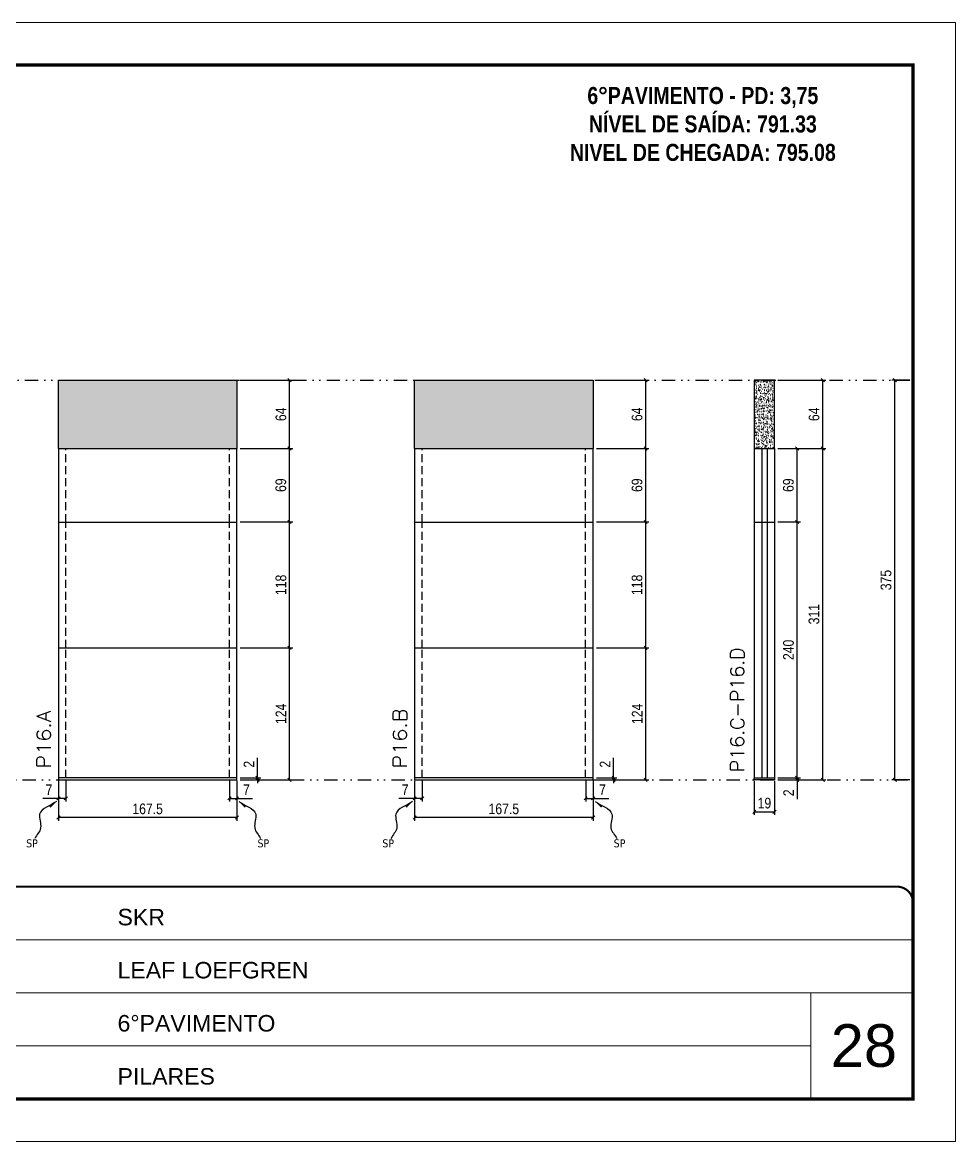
# Model space of a CAD drawing. Extents: x 14400 to 27878, y -21631 to 6985.
# Drawn here: x 19791 to 20667, y -957 to 93 of the extents above; entities that cross this region are included whole.
import ezdxf

# ---------------------------------------------------------------- set-up
doc = ezdxf.new("R2010")
doc.units = 0
for name, pattern in [('CONTINUO', [0]), ('DASHED', [0.75, 0.5, -0.25]), ('DIVIDE2', [0.625, 0.25, -0.125, 0, -0.125, 0, -0.125]), ('HIDDEN', [0.375, 0.25, -0.125])]:
    doc.linetypes.add(name, pattern=pattern)
for name, color, linetype, lineweight in [('CARIMBO', 255, 'Continuous', 9), ('Folhas', 255, 'Continuous', 9), ('SARRAFO DE PRESSAO', 251, 'DASHED', 9), ('Texto Seção', 7, 'Continuous', 15)]:
    doc.layers.add(name, color=color, linetype=linetype, lineweight=lineweight)
for name, color, linetype in [('COTA', 241, 'Continuous'), ('NOMENCLATURA', 7, 'Continuous'), ('Nível', 160, 'Continuous'), ('Painéis', 200, 'Continuous'), ('SARR_2.2x7', 40, 'Continuous'), ('Sarrafo de Pressão', 42, 'HIDDEN'), ('texto', 7, 'Continuous')]:
    doc.layers.add(name, color=color, linetype=linetype)
doc.styles.add('ARIAL', font='arial.ttf')
doc.styles.add('COTA TECNICA', font='techl___.ttf', dxfattribs={"height": 10})
doc.styles.add('COTA TECNICA-50', font='techl___.ttf', dxfattribs={"height": 10})
doc.styles.add('REGUA-120', font='ROMANS.shx', dxfattribs={"height": 15})
doc.styles.add('ROMANC', font='techb___.ttf', dxfattribs={"height": 2.5})
doc.styles.get("Standard").update_dxf_attribs({"font": 'arial.ttf'})
doc.dimstyles.new('COTA PAINEL-50', dxfattribs={"dimtxt": 10, "dimasz": 3, "dimexe": 3, "dimexo": 3, "dimgap": 3, "dimtad": 1, "dimdec": 1, "dimzin": 12, "dimdsep": 46, "dimtxsty": 'COTA TECNICA-50', "dimblk1": 'OBLIQUE', "dimblk2": 'OBLIQUE', "dimsah": 1, "dimcen": 0.9, "dimclrd": 4, "dimclre": 4, "dimclrt": 240, "dimadec": 1, "dimazin": 3, "dimtfac": 1, "dimtdec": 1, "dimtmove": 0, "dimatfit": 3, "dimfxl": 1, "dimtolj": 1, "dimtzin": 12, "dimarcsym": 0})
doc.dimstyles.new('PAINEL', dxfattribs={"dimtxt": 10, "dimasz": 3, "dimexe": 3, "dimexo": 3, "dimgap": 3, "dimtad": 1, "dimdec": 1, "dimzin": 12, "dimdsep": 46, "dimtxsty": 'COTA TECNICA', "dimblk1": 'OBLIQUE', "dimblk2": 'OBLIQUE', "dimsah": 1, "dimcen": 0.9, "dimclrd": 4, "dimclre": 4, "dimclrt": 240, "dimadec": 1, "dimazin": 3, "dimtfac": 1, "dimtdec": 1, "dimtmove": 0, "dimatfit": 3, "dimfxl": 1, "dimtolj": 1, "dimtzin": 12, "dimarcsym": 0})
doc.dimstyles.get("Standard").update_dxf_attribs({"dimtxt": 0.18, "dimasz": 0.18, "dimexe": 0.18, "dimexo": 0.0625, "dimgap": 0.09, "dimtad": 0, "dimtih": 1, "dimtoh": 1, "dimdec": 4, "dimzin": 0, "dimdsep": 46, "dimtxsty": 'Standard', "dimcen": 0.09, "dimadec": 0, "dimazin": 0, "dimtfac": 1, "dimtdec": 4, "dimtofl": 0, "dimtmove": 0, "dimatfit": 3, "dimfxl": 1, "dimtolj": 1, "dimtzin": 0, "dimarcsym": 0})

# ---------------------------------------------------------------- blocks, each defined once
blk = doc.blocks.new('9999999999')
at = {"color": 30, "linetype": 'CONTINUO'}
for p, q in [((98564.6, 34379.6), (99584, 34379.6)), ((98564.6, 34329.8), (99488, 34329.8)), ((99584, 34329.8), (99488, 34329.8)), ((99488, 34329.8), (99488, 34230.2)), ((98564.6, 34280), (99488, 34280))]:
    blk.add_line(p, q, dxfattribs=at)
at = {"color": 30, "linetype": 'CONTINUO', "const_width": 2}
blk.add_lwpolyline([(99584, 34230.2), (99584, 34414.4, 0.414214), (99569, 34429.4), (98229, 34429.4, 0.414214), (98214, 34414.4), (98214, 34245.2, 0.414214), (98229, 34230.2), (99584, 34230.2)], format="xyb", dxfattribs=at)
at = {"layer": 'Folhas'}
blk.add_lwpolyline([(98139, 34190.2), (99624, 34190.2), (99624, 35240.2), (98139, 35240.2)], close=True, dxfattribs=at)
at = {"layer": 'Folhas', "color": 30, "const_width": 3}
blk.add_lwpolyline([(98214, 34230.2), (99584, 34230.2), (99584, 35200.2), (98214, 35200.2)], close=True, dxfattribs=at)
at = {"color": 7, "linetype": 'Continuous', "ltscale": 5, "style": 'ARIAL'}
for s, height, p in [('SKR', 15.48, (98837.7, 34393.1)), ('LEAF LOEFGREN', 15.483, (98837.7, 34343.3)), ('6°PAVIMENTO', 15.483, (98837.7, 34293.5)), ('PILARES', 15.48, (98837.7, 34243.7))]:
    blk.add_text(s, height=height, dxfattribs=at).set_placement(p)
blk = doc.blocks.new('_Oblique')
at = {"color": 0, "linetype": 'ByBlock', "lineweight": -2}
blk.add_line((-0.5, -0.5), (0.5, 0.5), dxfattribs=at)
blk = doc.blocks.new('*D3180')
at = {"layer": 'COTA', "color": 4, "lineweight": -2, "transparency": 16777216}
for p, q in [((20624, -242.4), (20607, -242.4)), ((20610, -617.4), (20610, -242.4)), ((20624, -617.4), (20607, -617.4))]:
    blk.add_line(p, q, dxfattribs=at)
at = {"layer": 'Defpoints', "color": 0, "transparency": 16777216}
for p in [(20610, -242.4), (20627, -242.4), (20627, -617.4)]:
    blk.add_point(p, dxfattribs=at)
at = {"layer": 'COTA', "color": 4, "lineweight": -2, "transparency": 16777216, "xscale": 3, "yscale": 3, "zscale": 3}
for p, rotation in [((20610, -242.4), 90), ((20610, -617.4), 270)]:
    blk.add_blockref('_Oblique', p, dxfattribs=dict(at, rotation=rotation))
at = {"layer": 'COTA', "color": 240, "transparency": 16777216, "insert": (20601.7, -429.9), "char_height": 10, "attachment_point": 5, "rotation": 90, "style": 'COTA TECNICA'}
blk.add_mtext('\\A1;375', dxfattribs=at)
blk = doc.blocks.new('*D3181')
at = {"layer": 'COTA', "color": 4, "lineweight": -2, "transparency": 16777216}
for p, q in [((19825.2, -618.4), (19825.2, -655.7)), ((19992.7, -618.4), (19992.7, -655.7)), ((19992.7, -652.7), (19825.2, -652.7))]:
    blk.add_line(p, q, dxfattribs=at)
at = {"layer": 'Defpoints', "color": 0, "transparency": 16777216}
for p in [(19825.2, -615.4), (19992.7, -615.4), (19825.2, -652.7)]:
    blk.add_point(p, dxfattribs=at)
at = {"layer": 'COTA', "color": 4, "lineweight": -2, "transparency": 16777216, "xscale": 3, "yscale": 3, "zscale": 3, "rotation": 180}
blk.add_blockref('_Oblique', (19825.2, -652.7), dxfattribs=at)
at = {"layer": 'COTA', "color": 4, "lineweight": -2, "transparency": 16777216, "xscale": 3, "yscale": 3, "zscale": 3}
blk.add_blockref('_Oblique', (19992.7, -652.7), dxfattribs=at)
at = {"layer": 'COTA', "color": 240, "transparency": 16777216, "insert": (19908.9, -644.6), "char_height": 10, "attachment_point": 5, "style": 'COTA TECNICA'}
blk.add_mtext('\\A1;167.5', dxfattribs=at)
blk = doc.blocks.new('*D3182')
at = {"layer": 'COTA', "color": 4, "lineweight": -2, "transparency": 16777216}
for p, q in [((19985.7, -618.4), (19985.7, -637.7)), ((19992.7, -620.4), (19992.7, -637.7)), ((19985.7, -634.7), (19992.7, -634.7)), ((19992.7, -634.7), (20007.4, -634.7))]:
    blk.add_line(p, q, dxfattribs=at)
at = {"layer": 'Defpoints', "color": 0, "transparency": 16777216}
for p in [(19985.7, -615.4), (19992.7, -617.4), (19992.7, -634.7)]:
    blk.add_point(p, dxfattribs=at)
at = {"layer": 'COTA', "color": 4, "lineweight": -2, "transparency": 16777216, "xscale": 3, "yscale": 3, "zscale": 3, "rotation": 180}
blk.add_blockref('_Oblique', (19985.7, -634.7), dxfattribs=at)
at = {"layer": 'COTA', "color": 4, "lineweight": -2, "transparency": 16777216, "xscale": 3, "yscale": 3, "zscale": 3}
blk.add_blockref('_Oblique', (19992.7, -634.7), dxfattribs=at)
at = {"layer": 'COTA', "color": 240, "transparency": 16777216, "insert": (20001.6, -626.6), "char_height": 10, "attachment_point": 5, "style": 'COTA TECNICA-50'}
blk.add_mtext('\\A1;7', dxfattribs=at)
blk = doc.blocks.new('*D3183')
at = {"layer": 'COTA', "color": 4, "lineweight": -2, "transparency": 16777216}
for p, q in [((20012, -615.4), (20012, -596.6)), ((19995.7, -615.4), (20015, -615.4)), ((19995.7, -617.4), (20015, -617.4)), ((20012, -617.4), (20012, -615.4)), ((20012, -617.4), (20012, -620.4))]:
    blk.add_line(p, q, dxfattribs=at)
at = {"layer": 'Defpoints', "color": 0, "transparency": 16777216}
for p in [(19992.7, -615.4), (19992.7, -617.4), (20012, -617.4)]:
    blk.add_point(p, dxfattribs=at)
at = {"layer": 'COTA', "color": 4, "lineweight": -2, "transparency": 16777216, "xscale": 3, "yscale": 3, "zscale": 3}
for p, rotation in [((20012, -615.4), 270), ((20012, -617.4), 90)]:
    blk.add_blockref('_Oblique', p, dxfattribs=dict(at, rotation=rotation))
at = {"layer": 'COTA', "color": 240, "transparency": 16777216, "insert": (20004, -602.7), "char_height": 10, "attachment_point": 5, "rotation": 90, "style": 'COTA TECNICA-50'}
blk.add_mtext('\\A1;2', dxfattribs=at)
blk = doc.blocks.new('*D3184')
at = {"layer": 'COTA', "color": 4, "lineweight": -2, "transparency": 16777216}
for p, q in [((19995.7, -375.4), (20045.1, -375.4)), ((20042.1, -493.4), (20042.1, -375.4)), ((19995.7, -493.4), (20045.1, -493.4))]:
    blk.add_line(p, q, dxfattribs=at)
at = {"layer": 'Defpoints', "color": 0, "transparency": 16777216}
for p in [(19992.7, -375.4), (20042.1, -375.4), (19992.7, -493.4)]:
    blk.add_point(p, dxfattribs=at)
at = {"layer": 'COTA', "color": 4, "lineweight": -2, "transparency": 16777216, "xscale": 3, "yscale": 3, "zscale": 3}
for p, rotation in [((20042.1, -375.4), 90), ((20042.1, -493.4), 270)]:
    blk.add_blockref('_Oblique', p, dxfattribs=dict(at, rotation=rotation))
at = {"layer": 'COTA', "color": 240, "transparency": 16777216, "insert": (20034, -434.4), "char_height": 10, "attachment_point": 5, "rotation": 90, "style": 'COTA TECNICA-50'}
blk.add_mtext('\\A1;118', dxfattribs=at)
blk = doc.blocks.new('*D3185')
at = {"layer": 'COTA', "color": 4, "linetype": 'ByBlock', "lineweight": -2, "transparency": 16777216}
for p, q in [((19995.7, -493.4), (20045.1, -493.4)), ((20042.1, -617.4), (20042.1, -493.4)), ((19995.7, -617.4), (20045.1, -617.4))]:
    blk.add_line(p, q, dxfattribs=at)
at = {"layer": 'Defpoints', "color": 0, "linetype": 'ByBlock', "transparency": 16777216}
for p in [(19992.7, -493.4), (20042.1, -493.4), (19992.7, -617.4)]:
    blk.add_point(p, dxfattribs=at)
at = {"layer": 'COTA', "color": 4, "linetype": 'ByBlock', "lineweight": -2, "transparency": 16777216, "xscale": 3, "yscale": 3, "zscale": 3}
for p, rotation in [((20042.1, -493.4), 90), ((20042.1, -617.4), 270)]:
    blk.add_blockref('_Oblique', p, dxfattribs=dict(at, rotation=rotation))
at = {"layer": 'COTA', "color": 240, "linetype": 'ByBlock', "transparency": 16777216, "insert": (20034, -555.4), "char_height": 10, "attachment_point": 5, "rotation": 90, "style": 'COTA TECNICA'}
blk.add_mtext('\\A1;124', dxfattribs=at)
blk = doc.blocks.new('*D3186')
at = {"layer": 'COTA', "color": 4, "lineweight": -2, "transparency": 16777216}
for p, q in [((19832.2, -618.4), (19832.2, -637.7)), ((19825.2, -620.4), (19825.2, -637.7)), ((19825.2, -634.7), (19810.5, -634.7)), ((19832.2, -634.7), (19825.2, -634.7))]:
    blk.add_line(p, q, dxfattribs=at)
at = {"layer": 'Defpoints', "color": 0, "transparency": 16777216}
for p in [(19825.2, -617.4), (19832.2, -615.4), (19825.2, -634.7)]:
    blk.add_point(p, dxfattribs=at)
at = {"layer": 'COTA', "color": 4, "lineweight": -2, "transparency": 16777216, "xscale": 3, "yscale": 3, "zscale": 3, "rotation": 180}
blk.add_blockref('_Oblique', (19825.2, -634.7), dxfattribs=at)
at = {"layer": 'COTA', "color": 4, "lineweight": -2, "transparency": 16777216, "xscale": 3, "yscale": 3, "zscale": 3}
blk.add_blockref('_Oblique', (19832.2, -634.7), dxfattribs=at)
at = {"layer": 'COTA', "color": 240, "transparency": 16777216, "insert": (19816.3, -626.6), "char_height": 10, "attachment_point": 5, "style": 'COTA TECNICA-50'}
blk.add_mtext('\\A1;7', dxfattribs=at)
blk = doc.blocks.new('*D3187')
at = {"layer": 'COTA', "color": 4, "lineweight": -2, "transparency": 16777216}
for p, q in [((19995.7, -242.4), (20045.1, -242.4)), ((20042.1, -306.4), (20042.1, -242.4)), ((19995.7, -306.4), (20045.1, -306.4))]:
    blk.add_line(p, q, dxfattribs=at)
at = {"layer": 'Defpoints', "color": 0, "transparency": 16777216}
for p in [(19992.7, -242.4), (20042.1, -242.4), (19992.7, -306.4)]:
    blk.add_point(p, dxfattribs=at)
at = {"layer": 'COTA', "color": 4, "lineweight": -2, "transparency": 16777216, "xscale": 3, "yscale": 3, "zscale": 3}
for p, rotation in [((20042.1, -242.4), 90), ((20042.1, -306.4), 270)]:
    blk.add_blockref('_Oblique', p, dxfattribs=dict(at, rotation=rotation))
at = {"layer": 'COTA', "color": 240, "transparency": 16777216, "insert": (20034, -274.4), "char_height": 10, "attachment_point": 5, "rotation": 90, "style": 'COTA TECNICA'}
blk.add_mtext('\\A1;64', dxfattribs=at)
blk = doc.blocks.new('*D3188')
at = {"layer": 'COTA', "color": 4, "lineweight": -2, "transparency": 16777216}
for p, q in [((19995.7, -306.4), (20045.1, -306.4)), ((20042.1, -375.4), (20042.1, -306.4)), ((19995.7, -375.4), (20045.1, -375.4))]:
    blk.add_line(p, q, dxfattribs=at)
at = {"layer": 'Defpoints', "color": 0, "transparency": 16777216}
for p in [(19992.7, -306.4), (20042.1, -306.4), (19992.7, -375.4)]:
    blk.add_point(p, dxfattribs=at)
at = {"layer": 'COTA', "color": 4, "lineweight": -2, "transparency": 16777216, "xscale": 3, "yscale": 3, "zscale": 3}
for p, rotation in [((20042.1, -306.4), 90), ((20042.1, -375.4), 270)]:
    blk.add_blockref('_Oblique', p, dxfattribs=dict(at, rotation=rotation))
at = {"layer": 'COTA', "color": 240, "transparency": 16777216, "insert": (20033.9, -340.9), "char_height": 10, "attachment_point": 5, "rotation": 90, "style": 'COTA TECNICA'}
blk.add_mtext('\\A1;69', dxfattribs=at)
blk = doc.blocks.new('*D3189')
at = {"layer": 'COTA', "color": 4, "lineweight": -2, "transparency": 16777216}
for p, q in [((20159.4, -618.4), (20159.4, -655.7)), ((20326.9, -618.4), (20326.9, -655.7)), ((20326.9, -652.7), (20159.4, -652.7))]:
    blk.add_line(p, q, dxfattribs=at)
at = {"layer": 'Defpoints', "color": 0, "transparency": 16777216}
for p in [(20159.4, -615.4), (20326.9, -615.4), (20159.4, -652.7)]:
    blk.add_point(p, dxfattribs=at)
at = {"layer": 'COTA', "color": 4, "lineweight": -2, "transparency": 16777216, "xscale": 3, "yscale": 3, "zscale": 3, "rotation": 180}
blk.add_blockref('_Oblique', (20159.4, -652.7), dxfattribs=at)
at = {"layer": 'COTA', "color": 4, "lineweight": -2, "transparency": 16777216, "xscale": 3, "yscale": 3, "zscale": 3}
blk.add_blockref('_Oblique', (20326.9, -652.7), dxfattribs=at)
at = {"layer": 'COTA', "color": 240, "transparency": 16777216, "insert": (20243.1, -644.6), "char_height": 10, "attachment_point": 5, "style": 'COTA TECNICA'}
blk.add_mtext('\\A1;167.5', dxfattribs=at)
blk = doc.blocks.new('*D3190')
at = {"layer": 'COTA', "color": 4, "lineweight": -2, "transparency": 16777216}
for p, q in [((20319.9, -618.4), (20319.9, -637.7)), ((20326.9, -620.4), (20326.9, -637.7)), ((20319.9, -634.7), (20326.9, -634.7)), ((20326.9, -634.7), (20341.6, -634.7))]:
    blk.add_line(p, q, dxfattribs=at)
at = {"layer": 'Defpoints', "color": 0, "transparency": 16777216}
for p in [(20319.9, -615.4), (20326.9, -617.4), (20326.9, -634.7)]:
    blk.add_point(p, dxfattribs=at)
at = {"layer": 'COTA', "color": 4, "lineweight": -2, "transparency": 16777216, "xscale": 3, "yscale": 3, "zscale": 3, "rotation": 180}
blk.add_blockref('_Oblique', (20319.9, -634.7), dxfattribs=at)
at = {"layer": 'COTA', "color": 4, "lineweight": -2, "transparency": 16777216, "xscale": 3, "yscale": 3, "zscale": 3}
blk.add_blockref('_Oblique', (20326.9, -634.7), dxfattribs=at)
at = {"layer": 'COTA', "color": 240, "transparency": 16777216, "insert": (20335.7, -626.6), "char_height": 10, "attachment_point": 5, "style": 'COTA TECNICA-50'}
blk.add_mtext('\\A1;7', dxfattribs=at)
blk = doc.blocks.new('*D3191')
at = {"layer": 'COTA', "color": 4, "lineweight": -2, "transparency": 16777216}
for p, q in [((20346.1, -615.4), (20346.1, -596.6)), ((20329.9, -615.4), (20349.1, -615.4)), ((20329.9, -617.4), (20349.1, -617.4)), ((20346.1, -617.4), (20346.1, -615.4)), ((20346.1, -617.4), (20346.1, -620.4))]:
    blk.add_line(p, q, dxfattribs=at)
at = {"layer": 'Defpoints', "color": 0, "transparency": 16777216}
for p in [(20326.9, -615.4), (20326.9, -617.4), (20346.1, -617.4)]:
    blk.add_point(p, dxfattribs=at)
at = {"layer": 'COTA', "color": 4, "lineweight": -2, "transparency": 16777216, "xscale": 3, "yscale": 3, "zscale": 3}
for p, rotation in [((20346.1, -615.4), 270), ((20346.1, -617.4), 90)]:
    blk.add_blockref('_Oblique', p, dxfattribs=dict(at, rotation=rotation))
at = {"layer": 'COTA', "color": 240, "transparency": 16777216, "insert": (20338.1, -602.7), "char_height": 10, "attachment_point": 5, "rotation": 90, "style": 'COTA TECNICA-50'}
blk.add_mtext('\\A1;2', dxfattribs=at)
blk = doc.blocks.new('*D3192')
at = {"layer": 'COTA', "color": 4, "lineweight": -2, "transparency": 16777216}
for p, q in [((20329.9, -375.4), (20379.2, -375.4)), ((20376.2, -493.4), (20376.2, -375.4)), ((20329.9, -493.4), (20379.2, -493.4))]:
    blk.add_line(p, q, dxfattribs=at)
at = {"layer": 'Defpoints', "color": 0, "transparency": 16777216}
for p in [(20326.9, -375.4), (20376.2, -375.4), (20326.9, -493.4)]:
    blk.add_point(p, dxfattribs=at)
at = {"layer": 'COTA', "color": 4, "lineweight": -2, "transparency": 16777216, "xscale": 3, "yscale": 3, "zscale": 3}
for p, rotation in [((20376.2, -375.4), 90), ((20376.2, -493.4), 270)]:
    blk.add_blockref('_Oblique', p, dxfattribs=dict(at, rotation=rotation))
at = {"layer": 'COTA', "color": 240, "transparency": 16777216, "insert": (20368.1, -434.4), "char_height": 10, "attachment_point": 5, "rotation": 90, "style": 'COTA TECNICA-50'}
blk.add_mtext('\\A1;118', dxfattribs=at)
blk = doc.blocks.new('*D3193')
at = {"layer": 'COTA', "color": 4, "linetype": 'ByBlock', "lineweight": -2, "transparency": 16777216}
for p, q in [((20329.9, -493.4), (20379.2, -493.4)), ((20376.2, -617.4), (20376.2, -493.4)), ((20329.9, -617.4), (20379.2, -617.4))]:
    blk.add_line(p, q, dxfattribs=at)
at = {"layer": 'Defpoints', "color": 0, "linetype": 'ByBlock', "transparency": 16777216}
for p in [(20326.9, -493.4), (20376.2, -493.4), (20326.9, -617.4)]:
    blk.add_point(p, dxfattribs=at)
at = {"layer": 'COTA', "color": 4, "linetype": 'ByBlock', "lineweight": -2, "transparency": 16777216, "xscale": 3, "yscale": 3, "zscale": 3}
for p, rotation in [((20376.2, -493.4), 90), ((20376.2, -617.4), 270)]:
    blk.add_blockref('_Oblique', p, dxfattribs=dict(at, rotation=rotation))
at = {"layer": 'COTA', "color": 240, "linetype": 'ByBlock', "transparency": 16777216, "insert": (20368.2, -555.4), "char_height": 10, "attachment_point": 5, "rotation": 90, "style": 'COTA TECNICA'}
blk.add_mtext('\\A1;124', dxfattribs=at)
blk = doc.blocks.new('*D3194')
at = {"layer": 'COTA', "color": 4, "lineweight": -2, "transparency": 16777216}
for p, q in [((20166.4, -618.4), (20166.4, -637.7)), ((20159.4, -620.4), (20159.4, -637.7)), ((20159.4, -634.7), (20144.6, -634.7)), ((20166.4, -634.7), (20159.4, -634.7))]:
    blk.add_line(p, q, dxfattribs=at)
at = {"layer": 'Defpoints', "color": 0, "transparency": 16777216}
for p in [(20159.4, -617.4), (20166.4, -615.4), (20159.4, -634.7)]:
    blk.add_point(p, dxfattribs=at)
at = {"layer": 'COTA', "color": 4, "lineweight": -2, "transparency": 16777216, "xscale": 3, "yscale": 3, "zscale": 3, "rotation": 180}
blk.add_blockref('_Oblique', (20159.4, -634.7), dxfattribs=at)
at = {"layer": 'COTA', "color": 4, "lineweight": -2, "transparency": 16777216, "xscale": 3, "yscale": 3, "zscale": 3}
blk.add_blockref('_Oblique', (20166.4, -634.7), dxfattribs=at)
at = {"layer": 'COTA', "color": 240, "transparency": 16777216, "insert": (20150.5, -626.6), "char_height": 10, "attachment_point": 5, "style": 'COTA TECNICA-50'}
blk.add_mtext('\\A1;7', dxfattribs=at)
blk = doc.blocks.new('*D3195')
at = {"layer": 'COTA', "color": 4, "lineweight": -2, "transparency": 16777216}
for p, q in [((20329.9, -242.4), (20379.2, -242.4)), ((20376.2, -306.4), (20376.2, -242.4)), ((20329.9, -306.4), (20379.2, -306.4))]:
    blk.add_line(p, q, dxfattribs=at)
at = {"layer": 'Defpoints', "color": 0, "transparency": 16777216}
for p in [(20326.9, -242.4), (20376.2, -242.4), (20326.9, -306.4)]:
    blk.add_point(p, dxfattribs=at)
at = {"layer": 'COTA', "color": 4, "lineweight": -2, "transparency": 16777216, "xscale": 3, "yscale": 3, "zscale": 3}
for p, rotation in [((20376.2, -242.4), 90), ((20376.2, -306.4), 270)]:
    blk.add_blockref('_Oblique', p, dxfattribs=dict(at, rotation=rotation))
at = {"layer": 'COTA', "color": 240, "transparency": 16777216, "insert": (20368.1, -274.4), "char_height": 10, "attachment_point": 5, "rotation": 90, "style": 'COTA TECNICA'}
blk.add_mtext('\\A1;64', dxfattribs=at)
blk = doc.blocks.new('*D3196')
at = {"layer": 'COTA', "color": 4, "lineweight": -2, "transparency": 16777216}
for p, q in [((20329.9, -306.4), (20379.2, -306.4)), ((20376.2, -375.4), (20376.2, -306.4)), ((20329.9, -375.4), (20379.2, -375.4))]:
    blk.add_line(p, q, dxfattribs=at)
at = {"layer": 'Defpoints', "color": 0, "transparency": 16777216}
for p in [(20326.9, -306.4), (20376.2, -306.4), (20326.9, -375.4)]:
    blk.add_point(p, dxfattribs=at)
at = {"layer": 'COTA', "color": 4, "lineweight": -2, "transparency": 16777216, "xscale": 3, "yscale": 3, "zscale": 3}
for p, rotation in [((20376.2, -306.4), 90), ((20376.2, -375.4), 270)]:
    blk.add_blockref('_Oblique', p, dxfattribs=dict(at, rotation=rotation))
at = {"layer": 'COTA', "color": 240, "transparency": 16777216, "insert": (20368.1, -340.9), "char_height": 10, "attachment_point": 5, "rotation": 90, "style": 'COTA TECNICA'}
blk.add_mtext('\\A1;69', dxfattribs=at)
blk = doc.blocks.new('*D3197')
at = {"layer": 'COTA', "color": 4, "lineweight": -2, "transparency": 16777216}
for p, q in [((20478.1, -618.4), (20478.1, -650.3)), ((20497.1, -618.4), (20497.1, -650.3)), ((20478.1, -647.3), (20497.1, -647.3))]:
    blk.add_line(p, q, dxfattribs=at)
at = {"layer": 'Defpoints', "color": 0, "transparency": 16777216}
for p in [(20478.1, -615.4), (20497.1, -615.4), (20497.1, -647.3)]:
    blk.add_point(p, dxfattribs=at)
at = {"layer": 'COTA', "color": 4, "lineweight": -2, "transparency": 16777216, "xscale": 3, "yscale": 3, "zscale": 3, "rotation": 180}
blk.add_blockref('_Oblique', (20478.1, -647.3), dxfattribs=at)
at = {"layer": 'COTA', "color": 4, "lineweight": -2, "transparency": 16777216, "xscale": 3, "yscale": 3, "zscale": 3}
blk.add_blockref('_Oblique', (20497.1, -647.3), dxfattribs=at)
at = {"layer": 'COTA', "color": 240, "transparency": 16777216, "insert": (20487.6, -639.2), "char_height": 10, "attachment_point": 5, "style": 'COTA TECNICA'}
blk.add_mtext('\\A1;19', dxfattribs=at)
blk = doc.blocks.new('*D3198')
at = {"layer": 'COTA', "color": 4, "lineweight": -2, "transparency": 16777216}
for p, q in [((20500.1, -615.4), (20521.3, -615.4)), ((20500.1, -617.4), (20521.3, -617.4)), ((20518.3, -615.4), (20518.3, -612.4)), ((20518.3, -615.4), (20518.3, -617.4)), ((20518.3, -617.4), (20518.3, -635.6))]:
    blk.add_line(p, q, dxfattribs=at)
at = {"layer": 'Defpoints', "color": 0, "transparency": 16777216}
for p in [(20497.1, -615.4), (20497.1, -617.4), (20518.3, -615.4)]:
    blk.add_point(p, dxfattribs=at)
at = {"layer": 'COTA', "color": 4, "lineweight": -2, "transparency": 16777216, "xscale": 3, "yscale": 3, "zscale": 3}
for p, rotation in [((20518.3, -615.4), 270), ((20518.3, -617.4), 90)]:
    blk.add_blockref('_Oblique', p, dxfattribs=dict(at, rotation=rotation))
at = {"layer": 'COTA', "color": 240, "transparency": 16777216, "insert": (20510.3, -629.5), "char_height": 10, "attachment_point": 5, "rotation": 90, "style": 'COTA TECNICA-50'}
blk.add_mtext('\\A1;2', dxfattribs=at)
blk = doc.blocks.new('*D3199')
at = {"layer": 'COTA', "color": 4, "lineweight": -2, "transparency": 16777216}
for p, q in [((20500.1, -306.4), (20545.3, -306.4)), ((20542.3, -617.4), (20542.3, -306.4)), ((20500.1, -617.4), (20545.3, -617.4))]:
    blk.add_line(p, q, dxfattribs=at)
at = {"layer": 'Defpoints', "color": 0, "transparency": 16777216}
for p in [(20497.1, -306.4), (20542.3, -306.4), (20497.1, -617.4)]:
    blk.add_point(p, dxfattribs=at)
at = {"layer": 'COTA', "color": 4, "lineweight": -2, "transparency": 16777216, "xscale": 3, "yscale": 3, "zscale": 3}
for p, rotation in [((20542.3, -306.4), 90), ((20542.3, -617.4), 270)]:
    blk.add_blockref('_Oblique', p, dxfattribs=dict(at, rotation=rotation))
at = {"layer": 'COTA', "color": 240, "transparency": 16777216, "insert": (20534.1, -461.9), "char_height": 10, "attachment_point": 5, "rotation": 90, "style": 'COTA TECNICA-50'}
blk.add_mtext('\\A1;311', dxfattribs=at)
blk = doc.blocks.new('*D3200')
at = {"layer": 'COTA', "color": 4, "lineweight": -2, "transparency": 16777216}
for p, q in [((20500.1, -375.4), (20521.3, -375.4)), ((20518.3, -615.4), (20518.3, -375.4)), ((20500.1, -615.4), (20521.3, -615.4))]:
    blk.add_line(p, q, dxfattribs=at)
at = {"layer": 'Defpoints', "color": 0, "transparency": 16777216}
for p in [(20497.1, -375.4), (20518.3, -375.4), (20497.1, -615.4)]:
    blk.add_point(p, dxfattribs=at)
at = {"layer": 'COTA', "color": 4, "lineweight": -2, "transparency": 16777216, "xscale": 3, "yscale": 3, "zscale": 3}
for p, rotation in [((20518.3, -375.4), 90), ((20518.3, -615.4), 270)]:
    blk.add_blockref('_Oblique', p, dxfattribs=dict(at, rotation=rotation))
at = {"layer": 'COTA', "color": 240, "transparency": 16777216, "insert": (20510.2, -495.4), "char_height": 10, "attachment_point": 5, "rotation": 90, "style": 'COTA TECNICA'}
blk.add_mtext('\\A1;240', dxfattribs=at)
blk = doc.blocks.new('*D3201')
at = {"layer": 'COTA', "color": 4, "lineweight": -2, "transparency": 16777216}
for p, q in [((20500.1, -242.4), (20545.3, -242.4)), ((20542.3, -306.4), (20542.3, -242.4)), ((20500.1, -306.4), (20545.3, -306.4))]:
    blk.add_line(p, q, dxfattribs=at)
at = {"layer": 'Defpoints', "color": 0, "transparency": 16777216}
for p in [(20497.1, -242.4), (20542.3, -242.4), (20497.1, -306.4)]:
    blk.add_point(p, dxfattribs=at)
at = {"layer": 'COTA', "color": 4, "lineweight": -2, "transparency": 16777216, "xscale": 3, "yscale": 3, "zscale": 3}
for p, rotation in [((20542.3, -242.4), 90), ((20542.3, -306.4), 270)]:
    blk.add_blockref('_Oblique', p, dxfattribs=dict(at, rotation=rotation))
at = {"layer": 'COTA', "color": 240, "transparency": 16777216, "insert": (20534.2, -274.4), "char_height": 10, "attachment_point": 5, "rotation": 90, "style": 'COTA TECNICA'}
blk.add_mtext('\\A1;64', dxfattribs=at)
blk = doc.blocks.new('*D3202')
at = {"layer": 'COTA', "color": 4, "lineweight": -2, "transparency": 16777216}
for p, q in [((20500.1, -306.4), (20521.3, -306.4)), ((20518.3, -375.4), (20518.3, -306.4)), ((20500.1, -375.4), (20521.3, -375.4))]:
    blk.add_line(p, q, dxfattribs=at)
at = {"layer": 'Defpoints', "color": 0, "transparency": 16777216}
for p in [(20497.1, -306.4), (20518.3, -306.4), (20497.1, -375.4)]:
    blk.add_point(p, dxfattribs=at)
at = {"layer": 'COTA', "color": 4, "lineweight": -2, "transparency": 16777216, "xscale": 3, "yscale": 3, "zscale": 3}
for p, rotation in [((20518.3, -306.4), 90), ((20518.3, -375.4), 270)]:
    blk.add_blockref('_Oblique', p, dxfattribs=dict(at, rotation=rotation))
at = {"layer": 'COTA', "color": 240, "transparency": 16777216, "insert": (20510.1, -340.9), "char_height": 10, "attachment_point": 5, "rotation": 90, "style": 'COTA TECNICA'}
blk.add_mtext('\\A1;69', dxfattribs=at)

msp = doc.modelspace()

# ---------------------------------------------------------------- hatches: boundary and pattern name
at = {"layer": 'COTA'}
h = msp.add_hatch(dxfattribs=at)
h.set_pattern_fill('AR-CONC', color=256, scale=0.03)
h.set_pattern_definition([(50, (1989.9924, -1148.575), (5.4655401, -0.4781726), [0.5715, -6.2865]), (355, (1989.9924, -1148.575), (-1.0573026, 5.7317054), [0.4572, -5.0292175]), (100.451445, (1990.448, -1148.615), (4.4082374, 5.2535326), [0.4857003, -5.3427073]), (46.1842, (1989.9924, -1147.051), (8.1323712, -1.2612698), [0.85725, -9.42975]), (96.63556, (1990.67, -1147.156), (7.122124, 7.4227837), [0.7285507, -8.0140682]), (351.18415, (1989.992, -1147.051), (7.122124, 7.4227837), [0.685799, -7.543792]), (21, (1990.7544, -1147.432), (4.5484317, -3.067956), [0.5715, -6.2865]), (326, (1990.7544, -1147.432), (1.8540609, 5.525639), [0.4572, -5.0292]), (71.451445, (1991.1334, -1147.688), (6.4024926, 2.457683), [0.4857003, -5.3426981]), (37.5, (1989.9924, -1148.5751), (0.0926581, 2.53665117), [0, -4.96824, 0, -5.1054, 0, -5.04825]), (7.5, (1989.9924, -1148.575), (2.00458988, 3.00541724), [0, -2.91084, 0, -4.85394, 0, -1.92405]), (327.5, (1988.2931, -1148.5751), (4.06771786, -0.17186232), [0, -1.905, 0, -5.9436, 0, -7.8867]), (317.5, (1987.531, -1148.575), (4.44387544, 0.7627947), [0, -2.4765, 0, -3.94716, 0, -5.6007])])
h.paths.add_polyline_path([(19992.7, -306.44), (19992.7, -242.44), (19825.2, -242.44), (19825.2, -306.44)])
h = msp.add_hatch(dxfattribs=at)
h.set_pattern_fill('AR-CONC', color=256, scale=0.03)
h.set_pattern_definition([(50, (2324.1665, -1148.575), (5.4655401, -0.4781726), [0.5715, -6.2865]), (355, (2324.1665, -1148.575), (-1.0573026, 5.7317054), [0.4572, -5.0292175]), (100.451445, (2324.622, -1148.615), (4.4082374, 5.2535326), [0.4857003, -5.3427073]), (46.1842, (2324.1665, -1147.051), (8.1323712, -1.2612698), [0.85725, -9.42975]), (96.63556, (2324.844, -1147.156), (7.122124, 7.4227837), [0.7285507, -8.0140682]), (351.18415, (2324.1665, -1147.051), (7.122124, 7.4227837), [0.685799, -7.543792]), (21, (2324.9285, -1147.432), (4.5484317, -3.067956), [0.5715, -6.2865]), (326, (2324.9285, -1147.432), (1.8540609, 5.525639), [0.4572, -5.0292]), (71.451445, (2325.3075, -1147.688), (6.4024926, 2.457683), [0.4857003, -5.3426981]), (37.5, (2324.1665, -1148.5751), (0.0926581, 2.53665117), [0, -4.96824, 0, -5.1054, 0, -5.04825]), (7.5, (2324.1665, -1148.575), (2.00458988, 3.00541724), [0, -2.91084, 0, -4.85394, 0, -1.92405]), (327.5, (2322.4672, -1148.5751), (4.06771786, -0.17186232), [0, -1.905, 0, -5.9436, 0, -7.8867]), (317.5, (2321.7052, -1148.575), (4.44387544, 0.7627947), [0, -2.4765, 0, -3.94716, 0, -5.6007])])
h.paths.add_polyline_path([(20326.87, -306.44), (20326.87, -242.44), (20159.37, -242.44), (20159.37, -306.44)])
h = msp.add_hatch(dxfattribs=at)
h.set_pattern_fill('AR-CONC', color=256, scale=0.03)
h.set_pattern_definition([(50, (5025.638, -3441.7253), (5.4655401, -0.4781726), [0.5715, -6.2865]), (355, (5025.638, -3441.7253), (-1.0573026, 5.7317054), [0.4572, -5.0292175]), (100.451445, (5026.0935, -3441.765), (4.4082374, 5.2535326), [0.4857003, -5.3427073]), (46.1842, (5025.638, -3440.201), (8.1323712, -1.2612698), [0.85725, -9.42975]), (96.63556, (5026.316, -3440.3064), (7.122124, 7.4227837), [0.7285507, -8.0140682]), (351.18415, (5025.638, -3440.201), (7.122124, 7.4227837), [0.685799, -7.543792]), (21, (5026.4, -3440.5823), (4.5484317, -3.067956), [0.5715, -6.2865]), (326, (5026.4, -3440.5823), (1.8540609, 5.525639), [0.4572, -5.0292]), (71.451445, (5026.779, -3440.838), (6.4024926, 2.457683), [0.4857003, -5.3426981]), (37.5, (5025.638, -3441.7253), (0.0926581, 2.53665117), [0, -4.96824, 0, -5.1054, 0, -5.04825]), (7.5, (5025.638, -3441.7253), (2.00458988, 3.00541724), [0, -2.91084, 0, -4.85394, 0, -1.92405]), (327.5, (5023.9388, -3441.7253), (4.06771786, -0.17186232), [0, -1.905, 0, -5.9436, 0, -7.8867]), (317.5, (5023.1768, -3441.7253), (4.44387544, 0.7627947), [0, -2.4765, 0, -3.94716, 0, -5.6007])])
h.paths.add_polyline_path([(20478.07, -306.44), (20497.07, -306.44), (20497.07, -242.44), (20478.07, -242.44)])

# ---------------------------------------------------------------- linework, layer by layer
for p, q in [((19825.2, -306.44), (19825.2, -242.44)), ((19825.2, -242.44), (19992.7, -242.44)), ((19992.7, -242.44), (19992.7, -306.44)), ((20159.37, -306.44), (20159.37, -242.44)), ((20159.37, -242.44), (20326.87, -242.44)), ((20326.87, -242.44), (20326.87, -306.44))]:
    msp.add_line(p, q, dxfattribs=at)
msp.add_lwpolyline([(20478.07, -306.44), (20497.07, -306.44), (20497.07, -242.44), (20478.07, -242.44)], close=True, dxfattribs=at)
at = {"layer": 'Nível', "color": 4, "linetype": 'DIVIDE2', "ltscale": 50}
for p, q in [((19762.39, -242.44), (20626.97, -242.44)), ((19256.97, -617.44), (20626.97, -617.44))]:
    msp.add_line(p, q, dxfattribs=at)
at = {"layer": 'Painéis'}
for p, q in [((19825.2, -306.44), (19825.2, -615.44)), ((19825.2, -306.44), (19992.7, -306.44)), ((19992.7, -615.44), (19992.7, -306.44)), ((20159.37, -306.44), (20159.37, -615.44)), ((20159.37, -306.44), (20326.87, -306.44)), ((20326.87, -615.44), (20326.87, -306.44)), ((20478.07, -306.44), (20478.07, -615.44)), ((20478.07, -306.44), (20497.07, -306.44)), ((20497.07, -306.44), (20497.07, -615.44)), ((19825.2, -375.44), (19992.7, -375.44)), ((20159.37, -375.44), (20326.87, -375.44)), ((20478.07, -375.44), (20497.07, -375.44)), ((19825.2, -493.44), (19992.7, -493.44)), ((20159.37, -493.44), (20326.87, -493.44)), ((20478.07, -615.44), (20497.07, -615.44)), ((20478.07, -617.44), (20478.07, -615.44)), ((20497.07, -617.44), (20478.07, -617.44)), ((20497.07, -615.44), (20497.07, -617.44))]:
    msp.add_line(p, q, dxfattribs=at)
for points in [[(19992.7, -615.44), (19825.2, -615.44), (19825.2, -617.44), (19992.7, -617.44)], [(20326.87, -615.44), (20159.37, -615.44), (20159.37, -617.44), (20326.87, -617.44)]]:
    msp.add_lwpolyline(points, close=True, dxfattribs=at)
at = {"layer": 'SARR_2.2x7'}
for p, q in [((20485.07, -306.44), (20485.07, -615.44)), ((20490.07, -306.44), (20490.07, -615.44))]:
    msp.add_line(p, q, dxfattribs=at)
at = {"layer": 'Sarrafo de Pressão', "ltscale": 30}
for p, q in [((19832.2, -375.44), (19832.2, -306.44)), ((19985.7, -375.44), (19985.7, -306.44)), ((20166.37, -375.44), (20166.37, -306.44)), ((20319.87, -375.44), (20319.87, -306.44)), ((19832.2, -493.44), (19832.2, -375.44)), ((19985.7, -493.44), (19985.7, -375.44)), ((20166.37, -493.44), (20166.37, -375.44)), ((20319.87, -493.44), (20319.87, -375.44)), ((19832.2, -615.44), (19832.2, -493.44)), ((19985.7, -615.44), (19985.7, -493.44)), ((20166.37, -615.44), (20166.37, -493.44)), ((20319.87, -615.44), (20319.87, -493.44))]:
    msp.add_line(p, q, dxfattribs=at)

# ---------------------------------------------------------------- block references
at = {"layer": 'SARRAFO DE PRESSAO', "color": 6, "linetype": 'ByBlock'}
msp.add_blockref('9999999999', (-78957.01, -35146.93), dxfattribs=at)

# ---------------------------------------------------------------- texts
at = {"layer": 'CARIMBO', "style": 'ARIAL'}
msp.add_text('28', height=40, dxfattribs=at).set_placement((20549.83, -886.58))
at = {"layer": 'NOMENCLATURA', "color": 2, "insert": (20429.81, 59.34), "char_height": 16, "attachment_point": 2, "style": 'ROMANC'}
msp.add_mtext_dynamic_manual_height_columns('\\P6°PAVIMENTO - PD: 3,75\\PNÍVEL DE SAÍDA: 791.33\\PNIVEL DE CHEGADA: 795.08', width=432.3511, gutter_width=1, heights=[0], dxfattribs=at)
at = {"layer": 'texto', "color": 0, "char_height": 7.5, "attachment_point": 5}
for insert in [(19800.42, -676.93), (20017.47, -676.93), (20134.59, -676.93), (20351.65, -676.93)]:
    msp.add_mtext('{\\fTahoma|b0|i0|c0|p34;\\C4;SP}', dxfattribs=dict(at, insert=insert))
at = {"layer": 'Texto Seção', "style": 'REGUA-120', "width": 1.1}
for s, p in [('P16.A', (19817.95, -606.68)), ('P16.B', (20152.12, -606.68))]:
    msp.add_text(s, height=13, rotation=90, dxfattribs=at).set_placement(p)
at = {"layer": 'Texto Seção', "insert": (20468.62, -610.03), "char_height": 13, "width": 370.6998, "attachment_point": 7, "rotation": 90, "style": 'REGUA-120'}
msp.add_mtext('P16.C-P16.D', dxfattribs=at)

# ---------------------------------------------------------------- dimensions: what is measured, and where the dimension line sits
at = {"layer": 'COTA'}
for base, p1, p2, angle, dimstyle, picture, middle in [((20042.06, -242.44), (19992.7, -306.44), (19992.7, -242.44), 90, 'PAINEL', '*D3187', (20033.96, -274.44)), ((20376.24, -242.44), (20326.87, -306.44), (20326.87, -242.44), 90, 'PAINEL', '*D3195', (20368.14, -274.44)), ((20542.28, -242.44), (20497.07, -306.44), (20497.07, -242.44), 90, 'PAINEL', '*D3201', (20534.18, -274.44)), ((20609.96, -242.44), (20626.97, -617.44), (20626.97, -242.44), 90, 'PAINEL', '*D3180', (20601.74, -429.94)), ((20042.06, -306.44), (19992.7, -375.44), (19992.7, -306.44), 90, 'PAINEL', '*D3188', (20033.93, -340.94)), ((20376.24, -306.44), (20326.87, -375.44), (20326.87, -306.44), 90, 'PAINEL', '*D3196', (20368.11, -340.94)), ((20542.28, -306.44), (20497.07, -617.44), (20497.07, -306.44), 90, 'COTA PAINEL-50', '*D3199', (20534.06, -461.94)), ((20518.27, -306.44), (20497.07, -375.44), (20497.07, -306.44), 90, 'PAINEL', '*D3202', (20510.13, -340.94)), ((20042.06, -375.44), (19992.7, -493.44), (19992.7, -375.44), 90, 'COTA PAINEL-50', '*D3184', (20033.97, -434.44)), ((20376.24, -375.44), (20326.87, -493.44), (20326.87, -375.44), 90, 'COTA PAINEL-50', '*D3192', (20368.14, -434.44)), ((20518.27, -375.44), (20497.07, -615.44), (20497.07, -375.44), 90, 'PAINEL', '*D3200', (20510.16, -495.44)), ((19825.2, -634.68), (19832.2, -615.44), (19825.2, -617.44), 180, 'COTA PAINEL-50', '*D3186', (19816.33, -626.61)), ((20159.37, -634.68), (20166.37, -615.44), (20159.37, -617.44), 180, 'COTA PAINEL-50', '*D3194', (20150.51, -626.61))]:
    dim = msp.add_linear_dim(base=base, p1=p1, p2=p2, angle=angle, dimstyle=dimstyle, dxfattribs=at)
    dim.commit()
    dim.dimension.update_dxf_attribs({"geometry": picture, "text_midpoint": middle})
at = {"layer": 'COTA', "linetype": 'ByBlock'}
for p1, p2, picture, middle in [((19992.7, -617.44), (19992.7, -493.44), '*D3185', (20033.99, -555.44)), ((20326.87, -617.44), (20326.87, -493.44), '*D3193', (20368.17, -555.44))]:
    dim = msp.add_aligned_dim(p1=p1, p2=p2, distance=-49.37, dimstyle='PAINEL', dxfattribs=at)
    dim.commit()
    dim.dimension.update_dxf_attribs({"geometry": picture, "text_midpoint": middle})
at = {"layer": 'COTA'}
for base, p1, p2, picture, middle in [((20011.96, -617.44), (19992.7, -615.44), (19992.7, -617.44), '*D3183', (20011.96, -602.69)), ((20346.13, -617.44), (20326.87, -615.44), (20326.87, -617.44), '*D3191', (20346.13, -602.69)), ((20518.27, -615.44), (20497.07, -617.44), (20497.07, -615.44), '*D3198', (20518.27, -629.5))]:
    dim = msp.add_linear_dim(base=base, p1=p1, p2=p2, angle=90, dimstyle='COTA PAINEL-50', dxfattribs=at)
    dim.commit()
    dim.dimension.update_dxf_attribs({"geometry": picture, "text_midpoint": middle, "dimtype": 160})
for base, p1, p2, picture, middle in [((19825.2, -652.7), (19992.7, -615.44), (19825.2, -615.44), '*D3181', (19908.95, -644.59)), ((20159.37, -652.7), (20326.87, -615.44), (20159.37, -615.44), '*D3189', (20243.12, -644.59))]:
    dim = msp.add_linear_dim(base=base, p1=p1, p2=p2, angle=180, dimstyle='PAINEL', override={"dimarcsym": 2}, dxfattribs=at)
    dim.commit()
    dim.dimension.update_dxf_attribs({"geometry": picture, "text_midpoint": middle})
for base, p1, p2, picture, middle in [((19992.7, -634.68), (19985.7, -615.44), (19992.7, -617.44), '*D3182', (20001.56, -626.61)), ((20326.87, -634.68), (20319.87, -615.44), (20326.87, -617.44), '*D3190', (20335.74, -626.61))]:
    dim = msp.add_linear_dim(base=base, p1=p1, p2=p2, dimstyle='COTA PAINEL-50', dxfattribs=at)
    dim.commit()
    dim.dimension.update_dxf_attribs({"geometry": picture, "text_midpoint": middle})
dim = msp.add_linear_dim(base=(20497.07, -647.33), p1=(20478.07, -615.44), p2=(20497.07, -615.44), dimstyle='PAINEL', override={"dimarcsym": 2}, dxfattribs=at)
dim.commit()
dim.dimension.update_dxf_attribs({"geometry": '*D3197', "text_midpoint": (20487.57, -639.25)})

# ---------------------------------------------------------------- leaders
at = {"layer": 'COTA', "path_type": 1}
for points in [[(19823.37, -637.62), (19807.58, -649.46), (19808.51, -662.46), (19802.96, -672.24)], [(19994.53, -637.62), (20010.31, -649.46), (20009.39, -662.46), (20014.94, -672.24)], [(20157.54, -637.62), (20141.76, -649.46), (20142.68, -662.46), (20137.13, -672.24)], [(20328.7, -637.62), (20344.49, -649.46), (20343.56, -662.46), (20349.11, -672.24)]]:
    msp.add_leader(points, dimstyle='Standard', override={"dimasz": 8}, dxfattribs=at)

doc.saveas('drawing.dxf')
